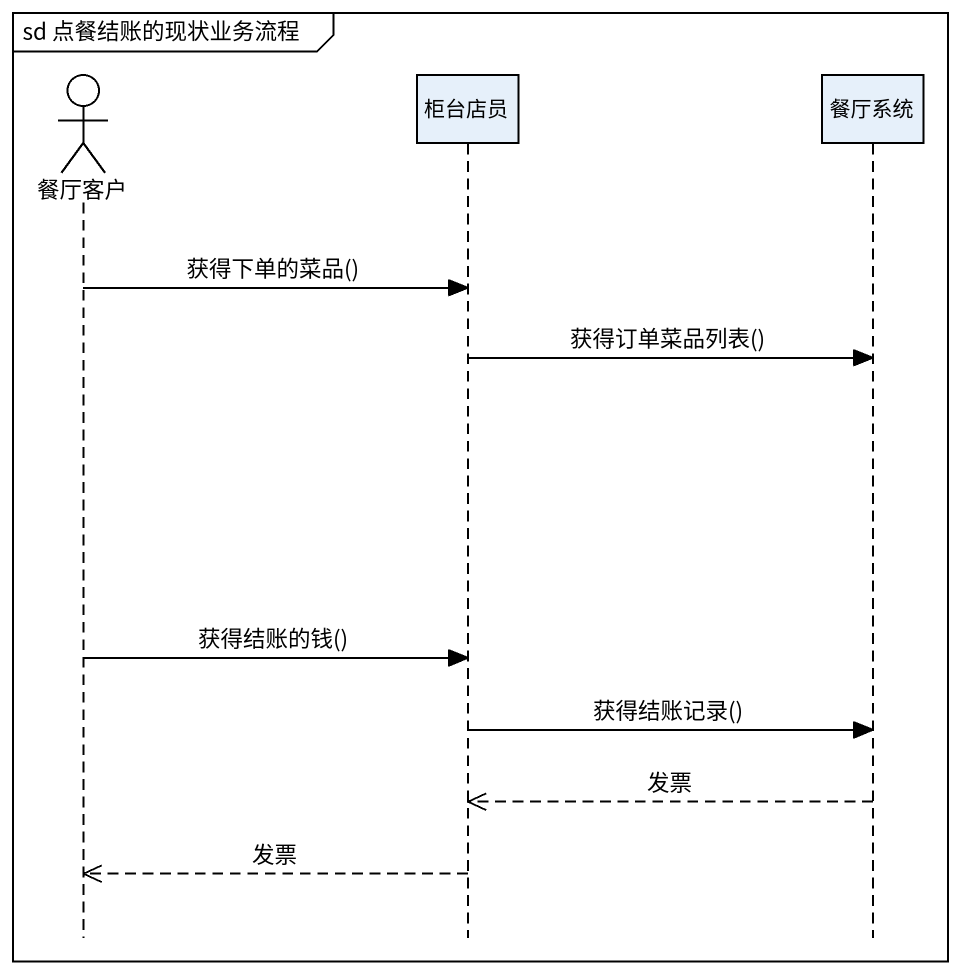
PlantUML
@startuml
mainframe sd 点餐结账的现状业务流程
hide footbox
actor 餐厅客户
participant 柜台店员
participant 餐厅系统

餐厅客户 -> 柜台店员 : 获得下单的菜品()
柜台店员 -> 餐厅系统 : 获得订单菜品列表()
餐厅客户 -> 柜台店员 : 获得结账的钱()
柜台店员 -> 餐厅系统 : 获得结账记录()
餐厅系统 -->> 柜台店员 : 发票
柜台店员 -->> 餐厅客户 : 发票
@enduml
